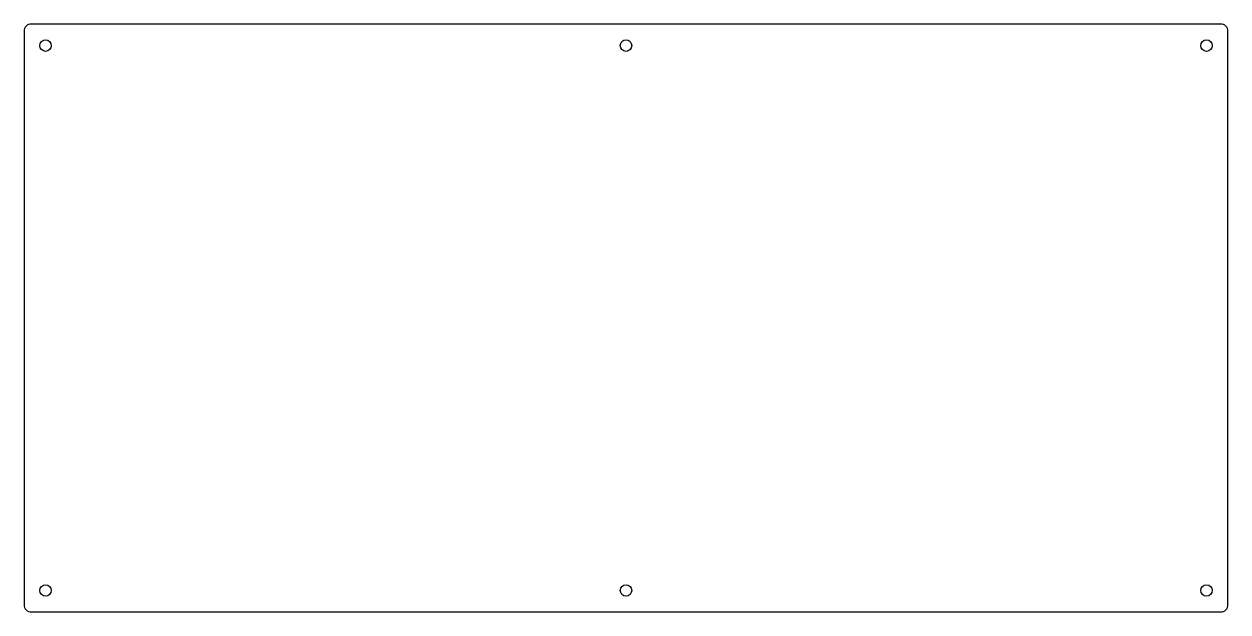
# Model space of a CAD drawing. Header units: millimetres. Extents: x 31 to 451, y 30 to 235.
import ezdxf

# ---------------------------------------------------------------- set-up
doc = ezdxf.new("R2010")
doc.units = ezdxf.units.MM

msp = doc.modelspace()

# ---------------------------------------------------------------- linework, layer by layer
msp.add_lwpolyline([(30.51, 232.4), (30.51, 32.4, 0.414214), (33.01, 29.9), (448.01, 29.9, 0.414214), (450.51, 32.4), (450.51, 232.4, 0.414214), (448.01, 234.9), (33.01, 234.9, 0.414214)], format="xyb", close=True)
at = {"color": 0}
for centre in [(38.01, 227.4), (443.01, 227.4), (38.01, 37.4), (443.01, 37.4)]:
    msp.add_circle(centre, 2, dxfattribs=at)
for centre in [(240.51, 227.4), (240.51, 37.4)]:
    msp.add_circle(centre, 2)

doc.saveas('drawing.dxf')
